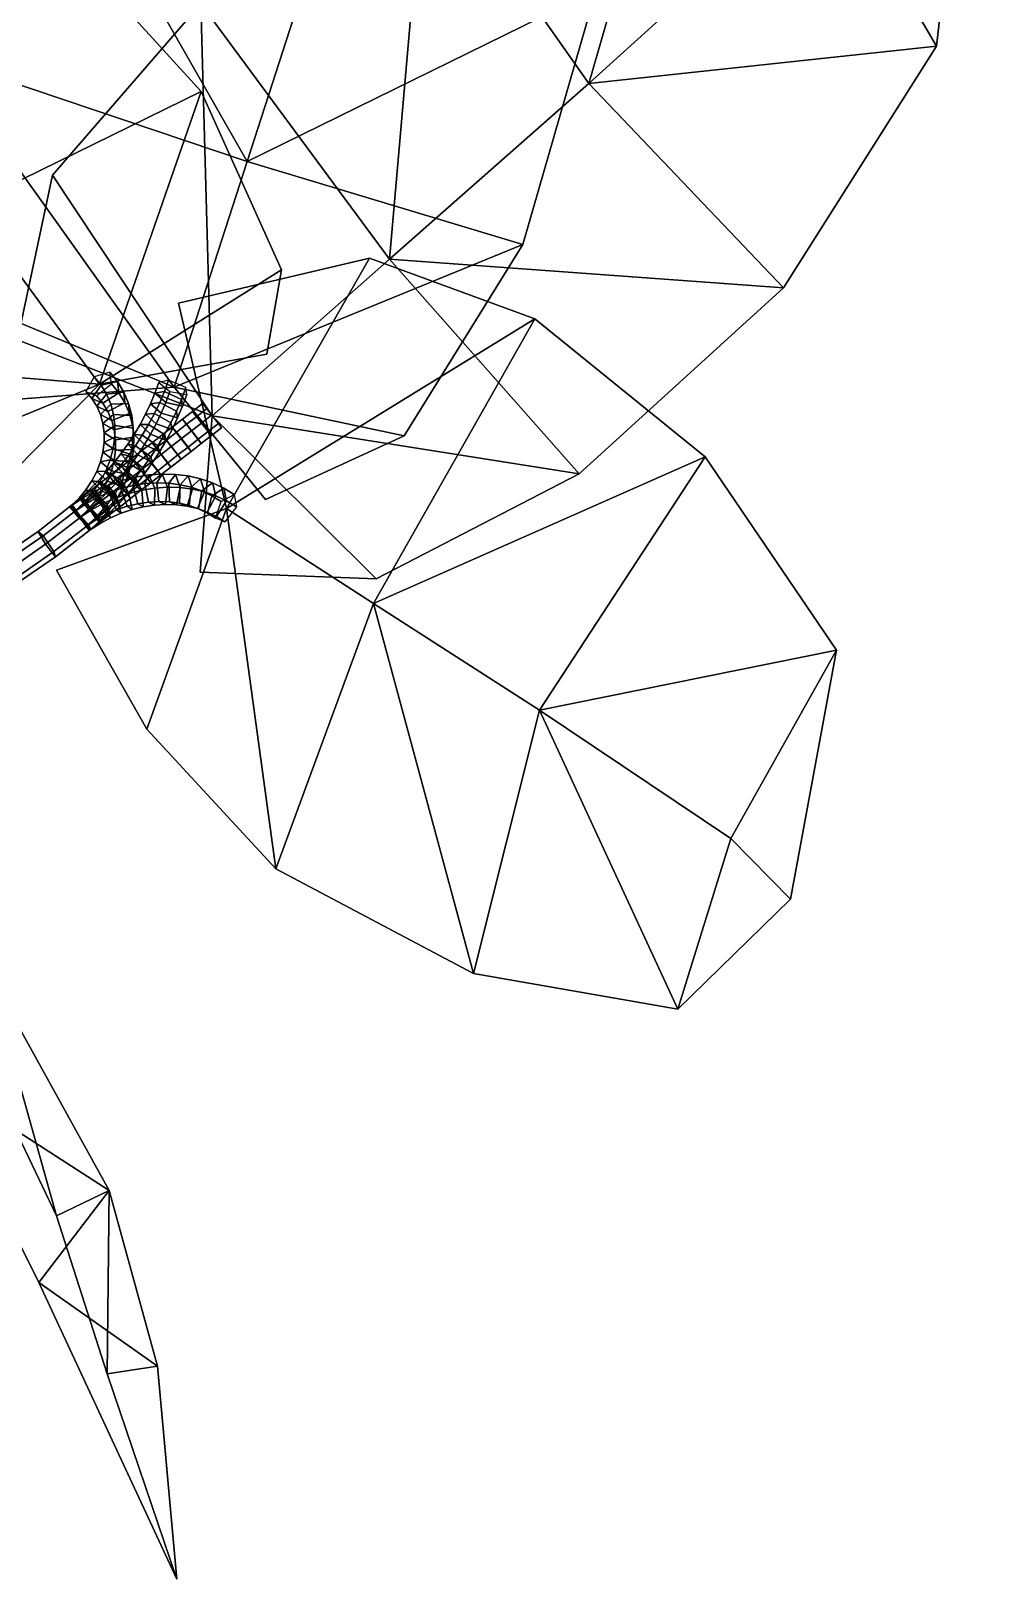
# Model space of a CAD drawing. Header units: metres. Extents: x -219 to 389, y -251 to 301.
# Drawn here: x 364.28 to 389.36, y -49.76 to -8.87 of the extents above; entities that cross this region are included whole.
import ezdxf

# ---------------------------------------------------------------- set-up
doc = ezdxf.new("R2010")
doc.units = ezdxf.units.M

msp = doc.modelspace()

# ---------------------------------------------------------------- linework, layer by layer
at = {"layer": 'Breeder_Leaf', "color": 3}
for points in [[(389.3643, 0.8427, 870.4603), (388.2139, -9.2702, 877.6021), (385.4088, -4.48, 876.1924)], [(389.3643, 0.8427, 870.4603), (385.4088, -4.48, 876.1924), (388.2139, -9.2702, 877.6021)], [(374.7008, -4.1042, 881.0441), (381.6323, -1.239, 879.3318), (379.0219, -10.2593, 878.2812)], [(374.7008, -4.1042, 881.0441), (379.0219, -10.2593, 878.2812), (381.6323, -1.239, 879.3318)], [(379.0219, -10.2593, 878.2812), (381.6323, -1.239, 879.3318), (385.4088, -4.48, 876.1924)], [(379.0219, -10.2593, 878.2812), (385.4088, -4.48, 876.1924), (381.6323, -1.239, 879.3318)], [(361.8578, -9.5795, 883.8286), (364.788, -3.1959, 885.4984), (369.9917, -12.3184, 882.4063)], [(361.8578, -9.5795, 883.8286), (369.9917, -12.3184, 882.4063), (364.788, -3.1959, 885.4984)], [(369.9917, -12.3184, 882.4063), (364.788, -3.1959, 885.4984), (372.1622, -5.6132, 883.5059)], [(369.9917, -12.3184, 882.4063), (372.1622, -5.6132, 883.5059), (364.788, -3.1959, 885.4984)], [(368.7729, -8.1516, 881.8209), (374.7008, -4.1042, 881.0441), (373.7526, -14.9043, 879.5214)], [(368.7729, -8.1516, 881.8209), (373.7526, -14.9043, 879.5214), (374.7008, -4.1042, 881.0441)], [(373.7526, -14.9043, 879.5214), (374.7008, -4.1042, 881.0441), (379.0219, -10.2593, 878.2812)], [(373.7526, -14.9043, 879.5214), (379.0219, -10.2593, 878.2812), (374.7008, -4.1042, 881.0441)], [(385.4088, -4.48, 876.1924), (388.2139, -9.2702, 877.6021), (379.0219, -10.2593, 878.2812)], [(385.4088, -4.48, 876.1924), (379.0219, -10.2593, 878.2812), (388.2139, -9.2702, 877.6021)], [(379.2148, -7.7895, 884.5974), (369.9917, -12.3184, 882.4063), (372.1622, -5.6132, 883.5059)], [(379.2148, -7.7895, 884.5974), (372.1622, -5.6132, 883.5059), (369.9917, -12.3184, 882.4063)], [(364.471, -5.7449, 891.5929), (362.6275, -13.4859, 884.7331), (358.7287, -8.1967, 887.5085)], [(364.471, -5.7449, 891.5929), (358.7287, -8.1967, 887.5085), (362.6275, -13.4859, 884.7331)], [(362.6275, -13.4859, 884.7331), (364.471, -5.7449, 891.5929), (368.7769, -10.4727, 888.0607)], [(362.6275, -13.4859, 884.7331), (368.7769, -10.4727, 888.0607), (364.471, -5.7449, 891.5929)], [(369.0703, -19.03619, 880.6406), (364.8528, -12.6846, 882.1663), (368.7729, -8.1516, 881.8209)], [(369.0703, -19.03619, 880.6406), (368.7729, -8.1516, 881.8209), (364.8528, -12.6846, 882.1663)], [(369.0703, -19.03619, 880.6406), (368.7729, -8.1516, 881.8209), (373.7526, -14.9043, 879.5214)], [(369.0703, -19.03619, 880.6406), (373.7526, -14.9043, 879.5214), (368.7729, -8.1516, 881.8209)], [(369.9917, -12.3184, 882.4063), (379.2148, -7.7895, 884.5974), (377.281, -14.5147, 882.4993)], [(369.9917, -12.3184, 882.4063), (377.281, -14.5147, 882.4993), (379.2148, -7.7895, 884.5974)], [(379.0219, -10.2593, 878.2812), (388.2139, -9.2702, 877.6021), (384.1736, -15.6547, 878.4175)], [(379.0219, -10.2593, 878.2812), (384.1736, -15.6547, 878.4175), (388.2139, -9.2702, 877.6021)], [(368.0618, -18.2849, 881.4448), (360.9296, -15.3184, 882.3327), (361.8578, -9.5795, 883.8286)], [(368.0618, -18.2849, 881.4448), (361.8578, -9.5795, 883.8286), (360.9296, -15.3184, 882.3327)], [(368.0618, -18.2849, 881.4448), (361.8578, -9.5795, 883.8286), (369.9917, -12.3184, 882.4063)], [(368.0618, -18.2849, 881.4448), (369.9917, -12.3184, 882.4063), (361.8578, -9.5795, 883.8286)], [(368.7769, -10.4727, 888.0607), (366.0936, -18.1988, 882.2789), (362.6275, -13.4859, 884.7331)], [(368.7769, -10.4727, 888.0607), (362.6275, -13.4859, 884.7331), (366.0936, -18.1988, 882.2789)], [(368.7769, -10.4727, 888.0607), (370.8983, -15.1785, 884.8254), (366.0936, -18.1988, 882.2789)], [(368.7769, -10.4727, 888.0607), (366.0936, -18.1988, 882.2789), (370.8983, -15.1785, 884.8254)], [(384.1736, -15.6547, 878.4175), (373.7526, -14.9043, 879.5214), (379.0219, -10.2593, 878.2812)], [(384.1736, -15.6547, 878.4175), (379.0219, -10.2593, 878.2812), (373.7526, -14.9043, 879.5214)], [(377.281, -14.5147, 882.4993), (368.0618, -18.2849, 881.4448), (369.9917, -12.3184, 882.4063)], [(377.281, -14.5147, 882.4993), (369.9917, -12.3184, 882.4063), (368.0618, -18.2849, 881.4448)], [(369.0703, -19.03619, 880.6406), (363.9277, -17.03213, 879.4249), (364.8528, -12.6846, 882.1663)], [(369.0703, -19.03619, 880.6406), (364.8528, -12.6846, 882.1663), (363.9277, -17.03213, 879.4249)], [(366.0936, -18.1988, 882.2789), (355.1775, -17.3129, 882.3802), (362.6275, -13.4859, 884.7331)], [(366.0936, -18.1988, 882.2789), (362.6275, -13.4859, 884.7331), (355.1775, -17.3129, 882.3802)], [(377.281, -14.5147, 882.4993), (374.1428, -19.568, 881.1852), (368.0618, -18.2849, 881.4448)], [(377.281, -14.5147, 882.4993), (368.0618, -18.2849, 881.4448), (374.1428, -19.568, 881.1852)], [(369.447, -21.4885, 879.1815), (368.1789, -16.06236, 878.239), (373.2285, -14.8706, 877.6456)], [(369.447, -21.4885, 879.1815), (373.2285, -14.8706, 877.6456), (368.1789, -16.06236, 878.239)], [(378.7718, -20.5663, 878.6754), (369.0703, -19.03619, 880.6406), (373.7526, -14.9043, 879.5214)], [(378.7718, -20.5663, 878.6754), (373.7526, -14.9043, 879.5214), (369.0703, -19.03619, 880.6406)], [(369.447, -21.4885, 879.1815), (373.2285, -14.8706, 877.6456), (377.594, -16.4733, 873.8498)], [(369.447, -21.4885, 879.1815), (377.594, -16.4733, 873.8498), (373.2285, -14.8706, 877.6456)], [(373.7526, -14.9043, 879.5214), (384.1736, -15.6547, 878.4175), (378.7718, -20.5663, 878.6754)], [(373.7526, -14.9043, 879.5214), (378.7718, -20.5663, 878.6754), (384.1736, -15.6547, 878.4175)], [(368.0618, -18.2849, 881.4448), (363.0223, -18.667, 878.9153), (360.9296, -15.3184, 882.3327)], [(368.0618, -18.2849, 881.4448), (360.9296, -15.3184, 882.3327), (363.0223, -18.667, 878.9153)], [(366.0936, -18.1988, 882.2789), (370.8983, -15.1785, 884.8254), (370.5153, -17.4099, 880.5599)], [(366.0936, -18.1988, 882.2789), (370.5153, -17.4099, 880.5599), (370.8983, -15.1785, 884.8254)], [(369.447, -21.4885, 879.1815), (377.594, -16.4733, 873.8498), (373.3357, -23.9945, 874.8403)], [(369.447, -21.4885, 879.1815), (373.3357, -23.9945, 874.8403), (377.594, -16.4733, 873.8498)], [(377.594, -16.4733, 873.8498), (382.0969, -20.1185, 869.5416), (373.3357, -23.9945, 874.8403)], [(377.594, -16.4733, 873.8498), (373.3357, -23.9945, 874.8403), (382.0969, -20.1185, 869.5416)], [(366.0936, -18.1988, 882.2789), (359.2294, -21.028, 879.9689), (355.1775, -17.3129, 882.3802)], [(366.0936, -18.1988, 882.2789), (355.1775, -17.3129, 882.3802), (359.2294, -21.028, 879.9689)], [(366.0936, -18.1988, 882.2789), (363.8584, -20.4774, 877.615), (359.2294, -21.028, 879.9689)], [(366.0936, -18.1988, 882.2789), (359.2294, -21.028, 879.9689), (363.8584, -20.4774, 877.615)], [(368.0618, -18.2849, 881.4448), (374.1428, -19.568, 881.1852), (370.4775, -21.2488, 878.5278)], [(368.0618, -18.2849, 881.4448), (370.4775, -21.2488, 878.5278), (374.1428, -19.568, 881.1852)], [(369.0703, -19.03619, 880.6406), (373.4062, -23.3397, 879.4692), (368.7508, -23.1662, 878.1973)], [(369.0703, -19.03619, 880.6406), (368.7508, -23.1662, 878.1973), (373.4062, -23.3397, 879.4692)], [(378.7718, -20.5663, 878.6754), (373.4062, -23.3397, 879.4692), (369.0703, -19.03619, 880.6406)], [(378.7718, -20.5663, 878.6754), (369.0703, -19.03619, 880.6406), (373.4062, -23.3397, 879.4692)], [(373.3357, -23.9945, 874.8403), (382.0969, -20.1185, 869.5416), (377.7207, -26.8158, 869.9729)], [(373.3357, -23.9945, 874.8403), (377.7207, -26.8158, 869.9729), (382.0969, -20.1185, 869.5416)], [(382.0969, -20.1185, 869.5416), (385.5718, -25.2296, 864.9601), (377.7207, -26.8158, 869.9729)], [(382.0969, -20.1185, 869.5416), (377.7207, -26.8158, 869.9729), (385.5718, -25.2296, 864.9601)], [(369.447, -21.4885, 879.1815), (367.3448, -27.3124, 879.778), (364.9563, -23.1155, 879.7437)], [(369.447, -21.4885, 879.1815), (364.9563, -23.1155, 879.7437), (367.3448, -27.3124, 879.778)], [(370.749, -30.9997, 876.3244), (367.3448, -27.3124, 879.778), (369.447, -21.4885, 879.1815)], [(370.749, -30.9997, 876.3244), (369.447, -21.4885, 879.1815), (367.3448, -27.3124, 879.778)], [(370.749, -30.9997, 876.3244), (369.447, -21.4885, 879.1815), (373.3357, -23.9945, 874.8403)], [(370.749, -30.9997, 876.3244), (373.3357, -23.9945, 874.8403), (369.447, -21.4885, 879.1815)], [(373.3357, -23.9945, 874.8403), (375.9774, -33.7698, 872.0396), (370.749, -30.9997, 876.3244)], [(373.3357, -23.9945, 874.8403), (370.749, -30.9997, 876.3244), (375.9774, -33.7698, 872.0396)], [(375.9774, -33.7698, 872.0396), (373.3357, -23.9945, 874.8403), (377.7207, -26.8158, 869.9729)], [(375.9774, -33.7698, 872.0396), (377.7207, -26.8158, 869.9729), (373.3357, -23.9945, 874.8403)], [(377.7207, -26.8158, 869.9729), (385.5718, -25.2296, 864.9601), (382.775, -30.2046, 863.5287)], [(377.7207, -26.8158, 869.9729), (382.775, -30.2046, 863.5287), (385.5718, -25.2296, 864.9601)], [(385.5718, -25.2296, 864.9601), (384.3528, -31.8062, 855.0565), (382.775, -30.2046, 863.5287)], [(385.5718, -25.2296, 864.9601), (382.775, -30.2046, 863.5287), (384.3528, -31.8062, 855.0565)], [(377.7207, -26.8158, 869.9729), (381.3751, -34.7115, 866.7737), (375.9774, -33.7698, 872.0396)], [(377.7207, -26.8158, 869.9729), (375.9774, -33.7698, 872.0396), (381.3751, -34.7115, 866.7737)], [(382.775, -30.2046, 863.5287), (381.3751, -34.7115, 866.7737), (377.7207, -26.8158, 869.9729)], [(382.775, -30.2046, 863.5287), (377.7207, -26.8158, 869.9729), (381.3751, -34.7115, 866.7737)], [(384.3528, -31.8062, 855.0565), (381.3751, -34.7115, 866.7737), (382.775, -30.2046, 863.5287)], [(384.3528, -31.8062, 855.0565), (382.775, -30.2046, 863.5287), (381.3751, -34.7115, 866.7737)]]:
    msp.add_3dface(points, dxfattribs=at)
at = {"layer": 'Breeder_Petiole', "color": 3}
for points in [[(366.5688, -18.1337, 881.9624), (366.3638, -17.8843, 882.1775), (365.9513, -18.0095, 881.9238), (366.1321, -18.2253, 881.7363)], [(366.6013, -18.4278, 882.3656), (366.4053, -18.1909, 882.5704), (366.3638, -17.8843, 882.1775), (366.5688, -18.1337, 881.9624)], [(366.1321, -18.2253, 881.7363), (365.9513, -18.0095, 881.9238), (365.7341, -18.3946, 882.1576), (365.8908, -18.5768, 881.9977)], [(365.8908, -18.5768, 881.9977), (365.7341, -18.3946, 882.1576), (366.0103, -18.511, 882.5579), (366.176, -18.7058, 882.3878)], [(366.2794, -18.4656, 881.5491), (366.1321, -18.2253, 881.7363), (365.8908, -18.5768, 881.9977), (366.019, -18.7802, 881.8378)], [(366.176, -18.7058, 882.3878), (366.0103, -18.511, 882.5579), (366.4053, -18.1909, 882.5704), (366.6013, -18.4278, 882.3656)], [(366.7351, -18.4109, 881.7479), (366.5688, -18.1337, 881.9624), (366.1321, -18.2253, 881.7363), (366.2794, -18.4656, 881.5491)], [(366.7605, -18.6912, 882.1614), (366.6013, -18.4278, 882.3656), (366.5688, -18.1337, 881.9624), (366.7351, -18.4109, 881.7479)], [(367.6836, -18.6892, 880.8675), (367.8088, -18.3939, 880.9749), (367.555, -18.4418, 881.4031), (367.4375, -18.7199, 881.3018)], [(367.8088, -18.3939, 880.9749), (367.9195, -18.09557, 881.0896), (367.6587, -18.161, 881.5114), (367.555, -18.4418, 881.4031)], [(367.555, -18.4418, 881.4031), (367.6587, -18.161, 881.5114), (367.9512, -18.3965, 881.8417), (367.8448, -18.6839, 881.731)], [(368.1249, -18.9185, 880.9207), (368.2579, -18.6059, 881.0341), (367.8088, -18.3939, 880.9749), (367.6836, -18.6892, 880.8675)], [(368.2579, -18.6059, 881.0341), (368.3756, -18.29, 881.1554), (367.9195, -18.09557, 881.0896), (367.8088, -18.3939, 880.9749)], [(367.8448, -18.6839, 881.731), (367.9512, -18.3965, 881.8417), (368.4009, -18.4775, 881.6183), (368.2858, -18.7868, 881.4995)], [(368.2858, -18.7868, 881.4995), (368.4009, -18.4775, 881.6183), (368.3756, -18.29, 881.1554), (368.2579, -18.6059, 881.0341)], [(366.019, -18.7802, 881.8378), (365.8908, -18.5768, 881.9977), (366.176, -18.7058, 882.3878), (366.3113, -18.9229, 882.2178)], [(366.391, -18.7266, 881.3652), (366.2794, -18.4656, 881.5491), (366.019, -18.7802, 881.8378), (366.1169, -19.00162, 881.6806)], [(366.1169, -19.00162, 881.6806), (366.019, -18.7802, 881.8378), (366.3113, -18.9229, 882.2178), (366.4142, -19.1591, 882.0505)], [(366.4651, -19.00468, 881.1873), (366.391, -18.7266, 881.3652), (366.1169, -19.00162, 881.6806), (366.1829, -19.2377, 881.5282)], [(366.3113, -18.9229, 882.2178), (366.176, -18.7058, 882.3878), (366.6013, -18.4278, 882.3656), (366.7605, -18.6912, 882.1614)], [(366.8603, -18.7117, 881.5374), (366.7351, -18.4109, 881.7479), (366.2794, -18.4656, 881.5491), (366.391, -18.7266, 881.3652)], [(366.4142, -19.1591, 882.0505), (366.3113, -18.9229, 882.2178), (366.7605, -18.6912, 882.1614), (366.8806, -18.9772, 881.9608)], [(366.9425, -19.03158, 881.3339), (366.8603, -18.7117, 881.5374), (366.391, -18.7266, 881.3652), (366.4651, -19.00468, 881.1873)], [(366.8806, -18.9772, 881.9608), (366.7605, -18.6912, 882.1614), (366.7351, -18.4109, 881.7479), (366.8603, -18.7117, 881.5374)], [(366.9598, -19.2815, 881.7668), (366.8806, -18.9772, 881.9608), (366.8603, -18.7117, 881.5374), (366.9425, -19.03158, 881.3339)], [(367.5441, -18.9808, 880.7678), (367.6836, -18.6892, 880.8675), (367.4375, -18.7199, 881.3018), (367.3066, -18.9945, 881.2078)], [(367.3066, -18.9945, 881.2078), (367.4375, -18.7199, 881.3018), (367.7244, -18.9684, 881.6275), (367.5903, -19.2494, 881.5314)], [(367.4375, -18.7199, 881.3018), (367.555, -18.4418, 881.4031), (367.8448, -18.6839, 881.731), (367.7244, -18.9684, 881.6275)], [(367.9768, -19.2271, 880.8154), (368.1249, -18.9185, 880.9207), (367.6836, -18.6892, 880.8675), (367.5441, -18.9808, 880.7678)], [(367.7244, -18.9684, 881.6275), (367.8448, -18.6839, 881.731), (368.2858, -18.7868, 881.4995), (368.1557, -19.09305, 881.3884)], [(368.1557, -19.09305, 881.3884), (368.2858, -18.7868, 881.4995), (368.2579, -18.6059, 881.0341), (368.1249, -18.9185, 880.9207)], [(368.6609, -19.05434, 880.2817), (368.9281, -18.8468, 880.2854), (368.8168, -18.7119, 880.754), (368.5497, -18.9195, 880.7503)], [(368.5497, -18.9195, 880.7503), (368.8168, -18.7119, 880.754), (369.0535, -19.02218, 881.0669), (368.7864, -19.2297, 881.0632)], [(366.1829, -19.2377, 881.5282), (366.1169, -19.00162, 881.6806), (366.4142, -19.1591, 882.0505), (366.4833, -19.4108, 881.8887)], [(366.5007, -19.2953, 881.018), (366.4651, -19.00468, 881.1873), (366.1829, -19.2377, 881.5282), (366.2162, -19.485, 881.383)], [(366.4833, -19.4108, 881.8887), (366.4142, -19.1591, 882.0505), (366.8806, -18.9772, 881.9608), (366.9598, -19.2815, 881.7668)], [(366.9805, -19.3657, 881.1405), (366.9425, -19.03158, 881.3339), (366.4651, -19.00468, 881.1873), (366.5007, -19.2953, 881.018)], [(366.9969, -19.5994, 881.5823), (366.9598, -19.2815, 881.7668), (366.9425, -19.03158, 881.3339), (366.9805, -19.3657, 881.1405)], [(367.3907, -19.2681, 880.6761), (367.5441, -18.9808, 880.7678), (367.3066, -18.9945, 881.2078), (367.1626, -19.265, 881.1212)], [(367.1626, -19.265, 881.1212), (367.3066, -18.9945, 881.2078), (367.5903, -19.2494, 881.5314), (367.4428, -19.5261, 881.4429)], [(367.8139, -19.5311, 880.7184), (367.9768, -19.2271, 880.8154), (367.5441, -18.9808, 880.7678), (367.3907, -19.2681, 880.6761)], [(367.5903, -19.2494, 881.5314), (367.7244, -18.9684, 881.6275), (368.1557, -19.09305, 881.3884), (368.0108, -19.3953, 881.2852)], [(368.0108, -19.3953, 881.2852), (368.1557, -19.09305, 881.3884), (368.1249, -18.9185, 880.9207), (367.9768, -19.2271, 880.8154)], [(368.1267, -19.4694, 880.2742), (368.3938, -19.2618, 880.278), (368.2826, -19.127, 880.7466), (368.0155, -19.3346, 880.7429)], [(368.0155, -19.3346, 880.7429), (368.2826, -19.127, 880.7466), (368.5193, -19.4372, 881.0594), (368.2522, -19.6448, 881.0557)], [(368.3938, -19.2618, 880.278), (368.6609, -19.05434, 880.2817), (368.5497, -18.9195, 880.7503), (368.2826, -19.127, 880.7466)], [(368.2826, -19.127, 880.7466), (368.5497, -18.9195, 880.7503), (368.7864, -19.2297, 881.0632), (368.5193, -19.4372, 881.0594)], [(368.7003, -19.6566, 880.2969), (368.9674, -19.4491, 880.3006), (368.6609, -19.05434, 880.2817), (368.3938, -19.2618, 880.278)], [(368.9674, -19.4491, 880.3006), (369.2346, -19.2415, 880.3043), (368.9281, -18.8468, 880.2854), (368.6609, -19.05434, 880.2817)], [(368.7864, -19.2297, 881.0632), (369.0535, -19.02218, 881.0669), (369.3156, -19.3544, 880.7847), (369.0485, -19.5619, 880.781)], [(366.4547, -19.8973, 880.7154), (366.4972, -19.5944, 880.8599), (366.2161, -19.7397, 881.2472), (366.1827, -19.9981, 881.1228)], [(366.2162, -19.485, 881.383), (366.1829, -19.2377, 881.5282), (366.4833, -19.4108, 881.8887), (366.5175, -19.6743, 881.7345)], [(366.4972, -19.5944, 880.8599), (366.5007, -19.2953, 881.018), (366.2162, -19.485, 881.383), (366.2161, -19.7397, 881.2472)], [(366.2161, -19.7397, 881.2472), (366.2162, -19.485, 881.383), (366.5175, -19.6743, 881.7345), (366.5161, -19.9455, 881.5904)], [(366.9221, -20.05651, 880.7955), (366.9736, -19.709, 880.9601), (366.4972, -19.5944, 880.8599), (366.4547, -19.8973, 880.7154)], [(366.5175, -19.6743, 881.7345), (366.4833, -19.4108, 881.8887), (366.9598, -19.2815, 881.7668), (366.9969, -19.5994, 881.5823)], [(366.9736, -19.709, 880.9601), (366.9805, -19.3657, 881.1405), (366.5007, -19.2953, 881.018), (366.4972, -19.5944, 880.8599)], [(366.5161, -19.9455, 881.5904), (366.5175, -19.6743, 881.7345), (366.9969, -19.5994, 881.5823), (366.9913, -19.9263, 881.4103)], [(367.0436, -19.8265, 880.5173), (367.2237, -19.5502, 880.5925), (367.0059, -19.5307, 881.0424), (366.8368, -19.7909, 880.9713)], [(366.8368, -19.7909, 880.9713), (367.0059, -19.5307, 881.0424), (367.2823, -19.7979, 881.3622), (367.1091, -20.06417, 881.2896)], [(366.9913, -19.9263, 881.4103), (366.9969, -19.5994, 881.5823), (366.9805, -19.3657, 881.1405), (366.9736, -19.709, 880.9601)], [(367.2237, -19.5502, 880.5925), (367.3907, -19.2681, 880.6761), (367.1626, -19.265, 881.1212), (367.0059, -19.5307, 881.0424)], [(367.0059, -19.5307, 881.0424), (367.1626, -19.265, 881.1212), (367.4428, -19.5261, 881.4429), (367.2823, -19.7979, 881.3622)], [(367.4457, -20.122, 880.5508), (367.6368, -19.8296, 880.6302), (367.2237, -19.5502, 880.5925), (367.0436, -19.8265, 880.5173)], [(367.6368, -19.8296, 880.6302), (367.8139, -19.5311, 880.7184), (367.3907, -19.2681, 880.6761), (367.2237, -19.5502, 880.5925)], [(367.2823, -19.7979, 881.3622), (367.4428, -19.5261, 881.4429), (367.8514, -19.693, 881.1902), (367.6781, -19.9854, 881.1037)], [(367.4428, -19.5261, 881.4429), (367.5903, -19.2494, 881.5314), (368.0108, -19.3953, 881.2852), (367.8514, -19.693, 881.1902)], [(367.5925, -19.8845, 880.2668), (367.8596, -19.6769, 880.2705), (367.7484, -19.5421, 880.7391), (367.4812, -19.7497, 880.7354)], [(367.4812, -19.7497, 880.7354), (367.7484, -19.5421, 880.7391), (367.985, -19.8523, 881.052), (367.7179, -20.05992, 881.0483)], [(367.6781, -19.9854, 881.1037), (367.8514, -19.693, 881.1902), (367.8139, -19.5311, 880.7184), (367.6368, -19.8296, 880.6302)], [(367.8596, -19.6769, 880.2705), (368.1267, -19.4694, 880.2742), (368.0155, -19.3346, 880.7429), (367.7484, -19.5421, 880.7391)], [(367.7484, -19.5421, 880.7391), (368.0155, -19.3346, 880.7429), (368.2522, -19.6448, 881.0557), (367.985, -19.8523, 881.052)], [(367.8514, -19.693, 881.1902), (368.0108, -19.3953, 881.2852), (367.9768, -19.2271, 880.8154), (367.8139, -19.5311, 880.7184)], [(368.1661, -20.07176, 880.2894), (368.4332, -19.8642, 880.2932), (368.1267, -19.4694, 880.2742), (367.8596, -19.6769, 880.2705)], [(368.4332, -19.8642, 880.2932), (368.7003, -19.6566, 880.2969), (368.3938, -19.2618, 880.278), (368.1267, -19.4694, 880.2742)], [(368.2522, -19.6448, 881.0557), (368.5193, -19.4372, 881.0594), (368.7813, -19.7695, 880.7773), (368.5142, -19.977, 880.7736)], [(368.5193, -19.4372, 881.0594), (368.7864, -19.2297, 881.0632), (369.0485, -19.5619, 880.781), (368.7813, -19.7695, 880.7773)], [(368.7813, -19.7695, 880.7773), (369.0485, -19.5619, 880.781), (368.9674, -19.4491, 880.3006), (368.7003, -19.6566, 880.2969)], [(369.0485, -19.5619, 880.781), (369.3156, -19.3544, 880.7847), (369.2346, -19.2415, 880.3043), (368.9674, -19.4491, 880.3006)], [(366.3739, -20.1995, 880.5866), (366.4547, -19.8973, 880.7154), (366.1827, -19.9981, 881.1228), (366.1165, -20.2562, 881.0117)], [(366.1165, -20.2562, 881.0117), (366.1827, -19.9981, 881.1228), (366.4793, -20.2205, 881.4585), (366.4077, -20.495, 881.3408)], [(366.1827, -19.9981, 881.1228), (366.2161, -19.7397, 881.2472), (366.5161, -19.9455, 881.5904), (366.4793, -20.2205, 881.4585)], [(366.8266, -20.4028, 880.649), (366.9221, -20.05651, 880.7955), (366.4547, -19.8973, 880.7154), (366.3739, -20.1995, 880.5866)], [(366.4793, -20.2205, 881.4585), (366.5161, -19.9455, 881.5904), (366.9913, -19.9263, 881.4103), (366.9432, -20.2571, 881.2532)], [(366.8509, -20.09638, 880.4506), (367.0436, -19.8265, 880.5173), (366.8368, -19.7909, 880.9713), (366.6557, -20.04515, 880.9082)], [(366.6557, -20.04515, 880.9082), (366.8368, -19.7909, 880.9713), (367.1091, -20.06417, 881.2896), (366.9237, -20.3242, 881.2252)], [(367.2413, -20.4075, 880.4804), (367.4457, -20.122, 880.5508), (367.0436, -19.8265, 880.5173), (366.8509, -20.09638, 880.4506)], [(366.9432, -20.2571, 881.2532), (366.9913, -19.9263, 881.4103), (366.9736, -19.709, 880.9601), (366.9221, -20.05651, 880.7955)], [(367.0582, -20.2996, 880.2593), (367.3253, -20.09208, 880.2631), (367.2141, -19.9572, 880.7317), (366.947, -20.1648, 880.728)], [(366.947, -20.1648, 880.728), (367.2141, -19.9572, 880.7317), (367.4508, -20.2674, 881.0446), (367.1837, -20.475, 881.0408)], [(367.1091, -20.06417, 881.2896), (367.2823, -19.7979, 881.3622), (367.6781, -19.9854, 881.1037), (367.4911, -20.2718, 881.0258)], [(367.3253, -20.09208, 880.2631), (367.5925, -19.8845, 880.2668), (367.4812, -19.7497, 880.7354), (367.2141, -19.9572, 880.7317)], [(367.2141, -19.9572, 880.7317), (367.4812, -19.7497, 880.7354), (367.7179, -20.05992, 881.0483), (367.4508, -20.2674, 881.0446)], [(367.6318, -20.4868, 880.282), (367.899, -20.2793, 880.2857), (367.5925, -19.8845, 880.2668), (367.3253, -20.09208, 880.2631)], [(367.4911, -20.2718, 881.0258), (367.6781, -19.9854, 881.1037), (367.6368, -19.8296, 880.6302), (367.4457, -20.122, 880.5508)], [(367.899, -20.2793, 880.2857), (368.1661, -20.07176, 880.2894), (367.8596, -19.6769, 880.2705), (367.5925, -19.8845, 880.2668)], [(367.7179, -20.05992, 881.0483), (367.985, -19.8523, 881.052), (368.2471, -20.1846, 880.7698), (367.98, -20.3921, 880.7661)], [(367.985, -19.8523, 881.052), (368.2522, -19.6448, 881.0557), (368.5142, -19.977, 880.7736), (368.2471, -20.1846, 880.7698)], [(368.2471, -20.1846, 880.7698), (368.5142, -19.977, 880.7736), (368.4332, -19.8642, 880.2932), (368.1661, -20.07176, 880.2894)], [(368.5142, -19.977, 880.7736), (368.7813, -19.7695, 880.7773), (368.7003, -19.6566, 880.2969), (368.4332, -19.8642, 880.2932)], [(366.2559, -20.4964, 880.4755), (366.3739, -20.1995, 880.5866), (366.1165, -20.2562, 881.0117), (366.0184, -20.5101, 880.9155)], [(366.0184, -20.5101, 880.9155), (366.1165, -20.2562, 881.0117), (366.4077, -20.495, 881.3408), (366.3022, -20.765, 881.2391)], [(366.6886, -20.7427, 880.5231), (366.8266, -20.4028, 880.649), (366.3739, -20.1995, 880.5866), (366.2559, -20.4964, 880.4755)], [(366.4291, -20.6141, 880.3434), (366.6458, -20.3591, 880.3926), (366.4631, -20.2926, 880.8534), (366.2594, -20.5329, 880.8068)], [(366.2594, -20.5329, 880.8068), (366.4631, -20.2926, 880.8534), (366.7264, -20.5774, 881.1692), (366.5179, -20.8231, 881.1216)], [(366.4077, -20.495, 881.3408), (366.4793, -20.2205, 881.4585), (366.9432, -20.2571, 881.2532), (366.8531, -20.587, 881.1133)], [(366.524, -20.7147, 880.2519), (366.7911, -20.5071, 880.2556), (366.6799, -20.3723, 880.7242), (366.4128, -20.5799, 880.7205)], [(366.4128, -20.5799, 880.7205), (366.6799, -20.3723, 880.7242), (366.9166, -20.6825, 881.0371), (366.6494, -20.8901, 881.0334)], [(366.794, -20.9553, 880.3675), (367.0238, -20.6855, 880.4193), (366.6458, -20.3591, 880.3926), (366.4291, -20.6141, 880.3434)], [(366.6458, -20.3591, 880.3926), (366.8509, -20.09638, 880.4506), (366.6557, -20.04515, 880.9082), (366.4631, -20.2926, 880.8534)], [(366.4631, -20.2926, 880.8534), (366.6557, -20.04515, 880.9082), (366.9237, -20.3242, 881.2252), (366.7264, -20.5774, 881.1692)], [(367.0238, -20.6855, 880.4193), (367.2413, -20.4075, 880.4804), (366.8509, -20.09638, 880.4506), (366.6458, -20.3591, 880.3926)], [(366.7911, -20.5071, 880.2556), (367.0582, -20.2996, 880.2593), (366.947, -20.1648, 880.728), (366.6799, -20.3723, 880.7242)], [(366.6799, -20.3723, 880.7242), (366.947, -20.1648, 880.728), (367.1837, -20.475, 881.0408), (366.9166, -20.6825, 881.0371)], [(366.7226, -20.9109, 880.9929), (366.8531, -20.587, 881.1133), (366.8266, -20.4028, 880.649), (366.6886, -20.7427, 880.5231)], [(366.7264, -20.5774, 881.1692), (366.9237, -20.3242, 881.2252), (367.291, -20.5515, 880.9568), (367.0782, -20.8238, 880.8969)], [(367.0976, -20.9019, 880.2745), (367.3647, -20.6944, 880.2783), (367.0582, -20.2996, 880.2593), (366.7911, -20.5071, 880.2556)], [(366.8531, -20.587, 881.1133), (366.9432, -20.2571, 881.2532), (366.9221, -20.05651, 880.7955), (366.8266, -20.4028, 880.649)], [(366.9237, -20.3242, 881.2252), (367.1091, -20.06417, 881.2896), (367.4911, -20.2718, 881.0258), (367.291, -20.5515, 880.9568)], [(367.0782, -20.8238, 880.8969), (367.291, -20.5515, 880.9568), (367.2413, -20.4075, 880.4804), (367.0238, -20.6855, 880.4193)], [(367.3647, -20.6944, 880.2783), (367.6318, -20.4868, 880.282), (367.3253, -20.09208, 880.2631), (367.0582, -20.2996, 880.2593)], [(367.1837, -20.475, 881.0408), (367.4508, -20.2674, 881.0446), (367.7129, -20.5997, 880.7624), (367.4457, -20.8072, 880.7587)], [(367.291, -20.5515, 880.9568), (367.4911, -20.2718, 881.0258), (367.4457, -20.122, 880.5508), (367.2413, -20.4075, 880.4804)], [(367.4508, -20.2674, 881.0446), (367.7179, -20.05992, 881.0483), (367.98, -20.3921, 880.7661), (367.7129, -20.5997, 880.7624)], [(367.7129, -20.5997, 880.7624), (367.98, -20.3921, 880.7661), (367.899, -20.2793, 880.2857), (367.6318, -20.4868, 880.282)], [(367.98, -20.3921, 880.7661), (368.2471, -20.1846, 880.7698), (368.1661, -20.07176, 880.2894), (367.899, -20.2793, 880.2857)], [(365.916, -21.05684, 880.3128), (366.1025, -20.7836, 880.3838), (365.89, -20.7561, 880.8358), (365.7333, -20.9903, 880.7736)], [(365.7333, -20.9903, 880.7736), (365.89, -20.7561, 880.8358), (366.1645, -21.02634, 881.1548), (365.9966, -21.2751, 881.0894)], [(365.9625, -21.09855, 880.272), (366.2011, -20.8608, 880.3032), (366.0452, -20.7653, 880.7687), (365.8209, -20.9893, 880.7391)], [(365.8209, -20.9893, 880.7391), (366.0452, -20.7653, 880.7687), (366.2986, -21.06091, 881.0827), (366.0689, -21.29, 881.0525)], [(365.9897, -21.1298, 880.2444), (366.2569, -20.9222, 880.2482), (366.1456, -20.7874, 880.7168), (365.8785, -20.9949, 880.7131)], [(365.8785, -20.9949, 880.7131), (366.1456, -20.7874, 880.7168), (366.3823, -21.09765, 881.0297), (366.1152, -21.3051, 881.0259)], [(366.1025, -20.7836, 880.3838), (366.2559, -20.4964, 880.4755), (366.0184, -20.5101, 880.9155), (365.89, -20.7561, 880.8358)], [(365.89, -20.7561, 880.8358), (366.0184, -20.5101, 880.9155), (366.3022, -20.765, 881.2391), (366.1645, -21.02634, 881.1548)], [(366.294, -21.3832, 880.3395), (366.5102, -21.07121, 880.4194), (366.1025, -20.7836, 880.3838), (365.916, -21.05684, 880.3128)], [(366.2011, -20.8608, 880.3032), (366.4291, -20.6141, 880.3434), (366.2594, -20.5329, 880.8068), (366.0452, -20.7653, 880.7687)], [(366.0452, -20.7653, 880.7687), (366.2594, -20.5329, 880.8068), (366.5179, -20.8231, 881.1216), (366.2986, -21.06091, 881.0827)], [(366.5102, -21.07121, 880.4194), (366.6886, -20.7427, 880.5231), (366.2559, -20.4964, 880.4755), (366.1025, -20.7836, 880.3838)], [(366.2569, -20.9222, 880.2482), (366.524, -20.7147, 880.2519), (366.4128, -20.5799, 880.7205), (366.1456, -20.7874, 880.7168)], [(366.1456, -20.7874, 880.7168), (366.4128, -20.5799, 880.7205), (366.6494, -20.8901, 881.0334), (366.3823, -21.09765, 881.0297)], [(366.1645, -21.02634, 881.1548), (366.3022, -20.765, 881.2391), (366.7226, -20.9109, 880.9929), (366.5535, -21.224, 880.8936)], [(366.5523, -21.2162, 880.3251), (366.794, -20.9553, 880.3675), (366.4291, -20.6141, 880.3434), (366.2011, -20.8608, 880.3032)], [(366.5634, -21.317, 880.2671), (366.8305, -21.1094, 880.2708), (366.524, -20.7147, 880.2519), (366.2569, -20.9222, 880.2482)], [(366.2986, -21.06091, 881.0827), (366.5179, -20.8231, 881.1216), (366.8533, -21.08816, 880.846), (366.6167, -21.3437, 880.8044)], [(366.3022, -20.765, 881.2391), (366.4077, -20.495, 881.3408), (366.8531, -20.587, 881.1133), (366.7226, -20.9109, 880.9929)], [(366.3406, -21.06511, 880.1384), (366.6541, -20.9579, 880.0699), (366.6812, -20.7481, 880.5231), (366.3313, -20.8695, 880.5986)], [(366.3313, -20.8695, 880.5986), (366.6812, -20.7481, 880.5231), (366.8664, -21.08626, 880.8417), (366.53, -21.2023, 880.9146)], [(366.5535, -21.224, 880.8936), (366.7226, -20.9109, 880.9929), (366.6886, -20.7427, 880.5231), (366.5102, -21.07121, 880.4194)], [(366.5179, -20.8231, 881.1216), (366.7264, -20.5774, 881.1692), (367.0782, -20.8238, 880.8969), (366.8533, -21.08816, 880.846)], [(366.8305, -21.1094, 880.2708), (367.0976, -20.9019, 880.2745), (366.7911, -20.5071, 880.2556), (366.524, -20.7147, 880.2519)], [(366.6494, -20.8901, 881.0334), (366.9166, -20.6825, 881.0371), (367.1786, -21.0148, 880.7549), (366.9115, -21.2223, 880.7512)], [(366.6541, -20.9579, 880.0699), (366.9718, -20.879, 879.9847), (367.0361, -20.6582, 880.4289), (366.6812, -20.7481, 880.5231)], [(366.6812, -20.7481, 880.5231), (367.0361, -20.6582, 880.4289), (367.2074, -21.00052, 880.7509), (366.8664, -21.08626, 880.8417)], [(366.8533, -21.08816, 880.846), (367.0782, -20.8238, 880.8969), (367.0238, -20.6855, 880.4193), (366.794, -20.9553, 880.3675)], [(366.9166, -20.6825, 881.0371), (367.1837, -20.475, 881.0408), (367.4457, -20.8072, 880.7587), (367.1786, -21.0148, 880.7549)], [(366.9718, -20.879, 879.9847), (367.2908, -20.8292, 879.8835), (367.3925, -20.6009, 880.3167), (367.0361, -20.6582, 880.4289)], [(367.1028, -21.3598, 880.0281), (367.3842, -21.3175, 879.9379), (367.2908, -20.8292, 879.8835), (366.9718, -20.879, 879.9847)], [(367.0361, -20.6582, 880.4289), (367.3925, -20.6009, 880.3167), (367.5499, -20.9459, 880.6428), (367.2074, -21.00052, 880.7509)], [(367.1786, -21.0148, 880.7549), (367.4457, -20.8072, 880.7587), (367.3647, -20.6944, 880.2783), (367.0976, -20.9019, 880.2745)], [(367.2908, -20.8292, 879.8835), (367.6078, -20.809, 879.7673), (367.747, -20.5765, 880.1877), (367.3925, -20.6009, 880.3167)], [(367.3842, -21.3175, 879.9379), (367.6638, -21.3014, 879.8345), (367.6078, -20.809, 879.7673), (367.2908, -20.8292, 879.8835)], [(367.4457, -20.8072, 880.7587), (367.7129, -20.5997, 880.7624), (367.6318, -20.4868, 880.282), (367.3647, -20.6944, 880.2783)], [(367.3925, -20.6009, 880.3167), (367.747, -20.5765, 880.1877), (367.8904, -20.9231, 880.5186), (367.5499, -20.9459, 880.6428)], [(367.6078, -20.809, 879.7673), (367.92, -20.8185, 879.6373), (368.0962, -20.5854, 880.0432), (367.747, -20.5765, 880.1877)], [(367.6638, -21.3014, 879.8345), (367.9389, -21.3116, 879.7189), (367.92, -20.8185, 879.6373), (367.6078, -20.809, 879.7673)], [(367.747, -20.5765, 880.1877), (368.0962, -20.5854, 880.0432), (368.2258, -20.9322, 880.3794), (367.8904, -20.9231, 880.5186)], [(367.92, -20.8185, 879.6373), (368.2242, -20.8577, 879.4946), (368.4367, -20.6274, 879.8844), (368.0962, -20.5854, 880.0432)], [(367.9389, -21.3116, 879.7189), (368.2069, -21.3479, 879.5922), (368.2242, -20.8577, 879.4946), (367.92, -20.8185, 879.6373)], [(368.0962, -20.5854, 880.0432), (368.4367, -20.6274, 879.8844), (368.5527, -20.9732, 880.2266), (368.2258, -20.9322, 880.3794)], [(368.2242, -20.8577, 879.4946), (368.5175, -20.9261, 879.3406), (368.7652, -20.7022, 879.713), (368.4367, -20.6274, 879.8844)], [(368.4367, -20.6274, 879.8844), (368.7652, -20.7022, 879.713), (368.8681, -21.04563, 880.0617), (368.5527, -20.9732, 880.2266)], [(368.5175, -20.9261, 879.3406), (368.7971, -21.0232, 879.1768), (369.0786, -20.809, 879.5305), (368.7652, -20.7022, 879.713)], [(368.7652, -20.7022, 879.713), (369.0786, -20.809, 879.5305), (369.1689, -21.1488, 879.8862), (368.8681, -21.04563, 880.0617)], [(368.7971, -21.0232, 879.1768), (369.0604, -21.1479, 879.0049), (369.3737, -20.9468, 879.3388), (369.0786, -20.809, 879.5305)], [(369.0786, -20.809, 879.5305), (369.3737, -20.9468, 879.3388), (369.4522, -21.2817, 879.7018), (369.1689, -21.1488, 879.8862)], [(365.4555, -21.5449, 880.237), (365.6993, -21.3118, 880.2636), (365.5504, -21.2094, 880.73), (365.3067, -21.4425, 880.7034)], [(365.3067, -21.4425, 880.7034), (365.5504, -21.2094, 880.73), (365.8011, -21.5076, 881.0437), (365.5574, -21.7406, 881.0171)], [(365.4555, -21.5449, 880.237), (365.7137, -21.3267, 880.2499), (365.5871, -21.2044, 880.718), (365.3288, -21.4226, 880.7051)], [(365.3288, -21.4226, 880.7051), (365.5871, -21.2044, 880.718), (365.8295, -21.51, 881.0311), (365.5713, -21.7281, 881.0182)], [(365.4555, -21.5449, 880.237), (365.7226, -21.3373, 880.2407), (365.6114, -21.2025, 880.7094), (365.3443, -21.41, 880.7056)], [(365.3443, -21.41, 880.7056), (365.6114, -21.2025, 880.7094), (365.8481, -21.5127, 881.0222), (365.581, -21.7202, 881.0185)], [(365.4555, -21.5449, 880.237), (365.7384, -21.36, 880.2223), (365.6595, -21.2021, 880.6902), (365.3766, -21.3869, 880.705)], [(365.3766, -21.3869, 880.705), (365.6595, -21.2021, 880.6902), (365.8842, -21.5209, 881.0034), (365.6013, -21.7057, 881.0181)], [(365.6993, -21.3118, 880.2636), (365.916, -21.05684, 880.3128), (365.7333, -20.9903, 880.7736), (365.5504, -21.2094, 880.73)], [(365.5504, -21.2094, 880.73), (365.7333, -20.9903, 880.7736), (365.9966, -21.2751, 881.0894), (365.8011, -21.5076, 881.0437)], [(365.7137, -21.3267, 880.2499), (365.9625, -21.09855, 880.272), (365.8209, -20.9893, 880.7391), (365.5871, -21.2044, 880.718)], [(365.5871, -21.2044, 880.718), (365.8209, -20.9893, 880.7391), (366.0689, -21.29, 881.0525), (365.8295, -21.51, 881.0311)], [(365.7226, -21.3373, 880.2407), (365.9897, -21.1298, 880.2444), (365.8785, -20.9949, 880.7131), (365.6114, -21.2025, 880.7094)], [(365.6114, -21.2025, 880.7094), (365.8785, -20.9949, 880.7131), (366.1152, -21.3051, 881.0259), (365.8481, -21.5127, 881.0222)], [(365.7384, -21.36, 880.2223), (366.0344, -21.1995, 880.1893), (365.9896, -21.02132, 880.6545), (365.6595, -21.2021, 880.6902)], [(365.6595, -21.2021, 880.6902), (365.9896, -21.02132, 880.6545), (366.2015, -21.3477, 880.9686), (365.8842, -21.5209, 881.0034)], [(366.0434, -21.6742, 880.2847), (366.294, -21.3832, 880.3395), (365.916, -21.05684, 880.3128), (365.6993, -21.3118, 880.2636)], [(366.0357, -21.709, 880.2693), (366.2993, -21.4676, 880.2924), (365.9625, -21.09855, 880.272), (365.7137, -21.3267, 880.2499)], [(366.0291, -21.7321, 880.2596), (366.2962, -21.5245, 880.2634), (365.9897, -21.1298, 880.2444), (365.7226, -21.3373, 880.2407)], [(366.0125, -21.7778, 880.2418), (366.2744, -21.6377, 880.2117), (366.0344, -21.1995, 880.1893), (365.7384, -21.36, 880.2223)], [(366.2993, -21.4676, 880.2924), (366.5523, -21.2162, 880.3251), (366.2011, -20.8608, 880.3032), (365.9625, -21.09855, 880.272)], [(366.0344, -21.1995, 880.1893), (366.3406, -21.06511, 880.1384), (366.3313, -20.8695, 880.5986), (365.9896, -21.02132, 880.6545)], [(365.9896, -21.02132, 880.6545), (366.3313, -20.8695, 880.5986), (366.53, -21.2023, 880.9146), (366.2015, -21.3477, 880.9686)], [(366.2962, -21.5245, 880.2634), (366.5634, -21.317, 880.2671), (366.2569, -20.9222, 880.2482), (365.9897, -21.1298, 880.2444)], [(365.9966, -21.2751, 881.0894), (366.1645, -21.02634, 881.1548), (366.5535, -21.224, 880.8936), (366.3484, -21.5215, 880.8171)], [(366.2744, -21.6377, 880.2117), (366.5452, -21.5206, 880.1656), (366.3406, -21.06511, 880.1384), (366.0344, -21.1995, 880.1893)], [(366.0689, -21.29, 881.0525), (366.2986, -21.06091, 881.0827), (366.6167, -21.3437, 880.8044), (366.3691, -21.5901, 880.7723)], [(366.1152, -21.3051, 881.0259), (366.3823, -21.09765, 881.0297), (366.6444, -21.4299, 880.7475), (366.3773, -21.6374, 880.7438)], [(366.2015, -21.3477, 880.9686), (366.53, -21.2023, 880.9146), (366.6642, -21.6108, 880.643), (366.3802, -21.7344, 880.6909)], [(366.3484, -21.5215, 880.8171), (366.5535, -21.224, 880.8936), (366.5102, -21.07121, 880.4194), (366.294, -21.3832, 880.3395)], [(366.3691, -21.5901, 880.7723), (366.6167, -21.3437, 880.8044), (366.5523, -21.2162, 880.3251), (366.2993, -21.4676, 880.2924)], [(366.5452, -21.5206, 880.1656), (366.8222, -21.4277, 880.1042), (366.6541, -20.9579, 880.0699), (366.3406, -21.06511, 880.1384)], [(366.3823, -21.09765, 881.0297), (366.6494, -20.8901, 881.0334), (366.9115, -21.2223, 880.7512), (366.6444, -21.4299, 880.7475)], [(366.53, -21.2023, 880.9146), (366.8664, -21.08626, 880.8417), (366.9548, -21.5126, 880.579), (366.6642, -21.6108, 880.643)], [(366.6167, -21.3437, 880.8044), (366.8533, -21.08816, 880.846), (366.794, -20.9553, 880.3675), (366.5523, -21.2162, 880.3251)], [(366.6444, -21.4299, 880.7475), (366.9115, -21.2223, 880.7512), (366.8305, -21.1094, 880.2708), (366.5634, -21.317, 880.2671)], [(366.8222, -21.4277, 880.1042), (367.1028, -21.3598, 880.0281), (366.9718, -20.879, 879.9847), (366.6541, -20.9579, 880.0699)], [(366.9115, -21.2223, 880.7512), (367.1786, -21.0148, 880.7549), (367.0976, -20.9019, 880.2745), (366.8305, -21.1094, 880.2708)], [(366.8664, -21.08626, 880.8417), (367.2074, -21.00052, 880.7509), (367.2492, -21.4406, 880.4995), (366.9548, -21.5126, 880.579)], [(367.2074, -21.00052, 880.7509), (367.5499, -20.9459, 880.6428), (367.5446, -21.3955, 880.4052), (367.2492, -21.4406, 880.4995)], [(367.5499, -20.9459, 880.6428), (367.8904, -20.9231, 880.5186), (367.8382, -21.3779, 880.2969), (367.5446, -21.3955, 880.4052)], [(367.8904, -20.9231, 880.5186), (368.2258, -20.9322, 880.3794), (368.1271, -21.3878, 880.176), (367.8382, -21.3779, 880.2969)], [(368.2258, -20.9322, 880.3794), (368.5527, -20.9732, 880.2266), (368.4086, -21.4252, 880.0433), (368.1271, -21.3878, 880.176)], [(368.2069, -21.3479, 879.5922), (368.465, -21.41, 879.4557), (368.5175, -20.9261, 879.3406), (368.2242, -20.8577, 879.4946)], [(368.5527, -20.9732, 880.2266), (368.8681, -21.04563, 880.0617), (368.6798, -21.4896, 879.9003), (368.4086, -21.4252, 880.0433)], [(368.465, -21.41, 879.4557), (368.7109, -21.4973, 879.3107), (368.7971, -21.0232, 879.1768), (368.5175, -20.9261, 879.3406)], [(368.8681, -21.04563, 880.0617), (369.1689, -21.1488, 879.8862), (368.9383, -21.5806, 879.7483), (368.6798, -21.4896, 879.9003)], [(368.7109, -21.4973, 879.3107), (368.9422, -21.609, 879.1585), (369.0604, -21.1479, 879.0049), (368.7971, -21.0232, 879.1768)], [(369.1689, -21.1488, 879.8862), (369.4522, -21.2817, 879.7018), (369.1815, -21.6971, 879.5887), (368.9383, -21.5806, 879.7483)], [(368.9422, -21.609, 879.1585), (369.1567, -21.744, 879.0006), (369.3047, -21.2991, 878.8264), (369.0604, -21.1479, 879.0049)], [(369.0604, -21.1479, 879.0049), (369.3047, -21.2991, 878.8264), (369.648, -21.1143, 879.1396), (369.3737, -20.9468, 879.3388)], [(369.3737, -20.9468, 879.3388), (369.648, -21.1143, 879.1396), (369.7153, -21.4431, 879.5104), (369.4522, -21.2817, 879.7018)], [(364.6018, -22.2096, 880.2269), (365.4555, -21.5449, 880.237), (365.3443, -21.41, 880.7056), (364.4675, -22.09184, 880.694)], [(364.4675, -22.09184, 880.694), (365.3443, -21.41, 880.7056), (365.581, -21.7202, 881.0185), (364.6665, -22.4296, 881.0045)], [(364.8852, -22.6214, 880.2443), (365.762, -21.9396, 880.2559), (365.4555, -21.5449, 880.237), (364.6018, -22.2096, 880.2269)], [(365.7996, -21.9072, 880.2581), (366.0434, -21.6742, 880.2847), (365.6993, -21.3118, 880.2636), (365.4555, -21.5449, 880.237)], [(365.7774, -21.9271, 880.2564), (366.0357, -21.709, 880.2693), (365.7137, -21.3267, 880.2499), (365.4555, -21.5449, 880.237)], [(365.762, -21.9396, 880.2559), (366.0291, -21.7321, 880.2596), (365.7226, -21.3373, 880.2407), (365.4555, -21.5449, 880.237)], [(365.7296, -21.9627, 880.2565), (366.0125, -21.7778, 880.2418), (365.7384, -21.36, 880.2223), (365.4555, -21.5449, 880.237)], [(365.5574, -21.7406, 881.0171), (365.8011, -21.5076, 881.0437), (366.1104, -21.7991, 880.7643), (365.8666, -22.03219, 880.7377)], [(365.5713, -21.7281, 881.0182), (365.8295, -21.51, 881.0311), (366.111, -21.8265, 880.7495), (365.8527, -22.04468, 880.7366)], [(365.581, -21.7202, 881.0185), (365.8481, -21.5127, 881.0222), (366.1101, -21.8449, 880.7401), (365.843, -22.05253, 880.7363)], [(365.6013, -21.7057, 881.0181), (365.8842, -21.5209, 881.0034), (366.1056, -21.8821, 880.722), (365.8227, -22.06703, 880.7368)], [(365.8011, -21.5076, 881.0437), (365.9966, -21.2751, 881.0894), (366.3484, -21.5215, 880.8171), (366.1104, -21.7991, 880.7643)], [(365.8295, -21.51, 881.0311), (366.0689, -21.29, 881.0525), (366.3691, -21.5901, 880.7723), (366.111, -21.8265, 880.7495)], [(365.8481, -21.5127, 881.0222), (366.1152, -21.3051, 881.0259), (366.3773, -21.6374, 880.7438), (366.1101, -21.8449, 880.7401)], [(365.8842, -21.5209, 881.0034), (366.2015, -21.3477, 880.9686), (366.3802, -21.7344, 880.6909), (366.1056, -21.8821, 880.722)], [(366.1056, -21.8821, 880.722), (366.3802, -21.7344, 880.6909), (366.2744, -21.6377, 880.2117), (366.0125, -21.7778, 880.2418)], [(366.1101, -21.8449, 880.7401), (366.3773, -21.6374, 880.7438), (366.2962, -21.5245, 880.2634), (366.0291, -21.7321, 880.2596)], [(366.111, -21.8265, 880.7495), (366.3691, -21.5901, 880.7723), (366.2993, -21.4676, 880.2924), (366.0357, -21.709, 880.2693)], [(366.1104, -21.7991, 880.7643), (366.3484, -21.5215, 880.8171), (366.294, -21.3832, 880.3395), (366.0434, -21.6742, 880.2847)], [(366.3802, -21.7344, 880.6909), (366.6642, -21.6108, 880.643), (366.5452, -21.5206, 880.1656), (366.2744, -21.6377, 880.2117)], [(366.3773, -21.6374, 880.7438), (366.6444, -21.4299, 880.7475), (366.5634, -21.317, 880.2671), (366.2962, -21.5245, 880.2634)], [(366.6642, -21.6108, 880.643), (366.9548, -21.5126, 880.579), (366.8222, -21.4277, 880.1042), (366.5452, -21.5206, 880.1656)], [(366.9548, -21.5126, 880.579), (367.2492, -21.4406, 880.4995), (367.1028, -21.3598, 880.0281), (366.8222, -21.4277, 880.1042)], [(367.2492, -21.4406, 880.4995), (367.5446, -21.3955, 880.4052), (367.3842, -21.3175, 879.9379), (367.1028, -21.3598, 880.0281)], [(367.5446, -21.3955, 880.4052), (367.8382, -21.3779, 880.2969), (367.6638, -21.3014, 879.8345), (367.3842, -21.3175, 879.9379)], [(367.8382, -21.3779, 880.2969), (368.1271, -21.3878, 880.176), (367.9389, -21.3116, 879.7189), (367.6638, -21.3014, 879.8345)], [(368.1271, -21.3878, 880.176), (368.4086, -21.4252, 880.0433), (368.2069, -21.3479, 879.5922), (367.9389, -21.3116, 879.7189)], [(368.4086, -21.4252, 880.0433), (368.6798, -21.4896, 879.9003), (368.465, -21.41, 879.4557), (368.2069, -21.3479, 879.5922)], [(368.6798, -21.4896, 879.9003), (368.9383, -21.5806, 879.7483), (368.7109, -21.4973, 879.3107), (368.465, -21.41, 879.4557)], [(368.9383, -21.5806, 879.7483), (369.1815, -21.6971, 879.5887), (368.9422, -21.609, 879.1585), (368.7109, -21.4973, 879.3107)], [(369.1815, -21.6971, 879.5887), (369.4071, -21.8382, 879.4232), (369.1567, -21.744, 879.0006), (368.9422, -21.609, 879.1585)], [(369.4522, -21.2817, 879.7018), (369.7153, -21.4431, 879.5104), (369.4071, -21.8382, 879.4232), (369.1815, -21.6971, 879.5887)], [(364.6665, -22.4296, 881.0045), (365.581, -21.7202, 881.0185), (365.843, -22.05253, 880.7363), (364.9286, -22.7619, 880.7224)], [(364.9286, -22.7619, 880.7224), (365.843, -22.05253, 880.7363), (365.762, -21.9396, 880.2559), (364.8852, -22.6214, 880.2443)], [(365.8227, -22.06703, 880.7368), (366.1056, -21.8821, 880.722), (366.0125, -21.7778, 880.2418), (365.7296, -21.9627, 880.2565)], [(365.843, -22.05253, 880.7363), (366.1101, -21.8449, 880.7401), (366.0291, -21.7321, 880.2596), (365.762, -21.9396, 880.2559)], [(365.8527, -22.04468, 880.7366), (366.111, -21.8265, 880.7495), (366.0357, -21.709, 880.2693), (365.7774, -21.9271, 880.2564)], [(365.8666, -22.03219, 880.7377), (366.1104, -21.7991, 880.7643), (366.0434, -21.6742, 880.2847), (365.7996, -21.9072, 880.2581)], [(363.7168, -22.8242, 880.1286), (364.6018, -22.2096, 880.2269), (364.4675, -22.09184, 880.694), (363.5585, -22.722, 880.5919)], [(363.5585, -22.722, 880.5919), (364.4675, -22.09184, 880.694), (364.6665, -22.4296, 881.0045), (363.7187, -23.08525, 880.8961)], [(363.9763, -23.2516, 880.1422), (364.8852, -22.6214, 880.2443), (364.6018, -22.2096, 880.2269), (363.7168, -22.8242, 880.1286)], [(363.7187, -23.08525, 880.8961), (364.6665, -22.4296, 881.0045), (364.9286, -22.7619, 880.7224), (363.9808, -23.4175, 880.614)], [(363.9808, -23.4175, 880.614), (364.9286, -22.7619, 880.7224), (364.8852, -22.6214, 880.2443), (363.9763, -23.2516, 880.1422)]]:
    msp.add_3dface(points, dxfattribs=at)
at = {"layer": 'Breeder_Stipule', "color": 3}
for points in [[(363.1337, -33.6978, 878.0312), (361.806, -36.5743, 871.8484), (366.3477, -39.498, 873.8769)], [(363.1337, -33.6978, 878.0312), (366.3477, -39.498, 873.8769), (361.806, -36.5743, 871.8484)], [(363.1337, -33.6978, 878.0312), (364.9543, -40.1667, 879.1422), (363.1007, -36.2989, 882.7056)], [(363.1337, -33.6978, 878.0312), (363.1007, -36.2989, 882.7056), (364.9543, -40.1667, 879.1422)], [(366.3477, -39.498, 873.8769), (364.9543, -40.1667, 879.1422), (363.1337, -33.6978, 878.0312)], [(366.3477, -39.498, 873.8769), (363.1337, -33.6978, 878.0312), (364.9543, -40.1667, 879.1422)], [(366.3477, -39.498, 873.8769), (361.806, -36.5743, 871.8484), (364.4849, -41.9296, 869.752)], [(366.3477, -39.498, 873.8769), (364.4849, -41.9296, 869.752), (361.806, -36.5743, 871.8484)], [(366.3477, -39.498, 873.8769), (364.4849, -41.9296, 869.752), (367.6287, -44.1434, 870.8662)], [(366.3477, -39.498, 873.8769), (367.6287, -44.1434, 870.8662), (364.4849, -41.9296, 869.752)], [(366.2935, -44.3408, 875.0798), (364.9543, -40.1667, 879.1422), (366.3477, -39.498, 873.8769)], [(366.2935, -44.3408, 875.0798), (366.3477, -39.498, 873.8769), (364.9543, -40.1667, 879.1422)], [(366.2935, -44.3408, 875.0798), (366.3477, -39.498, 873.8769), (367.6287, -44.1434, 870.8662)], [(366.2935, -44.3408, 875.0798), (367.6287, -44.1434, 870.8662), (366.3477, -39.498, 873.8769)], [(367.6287, -44.1434, 870.8662), (364.4849, -41.9296, 869.752), (368.1393, -49.7626, 867.843)], [(367.6287, -44.1434, 870.8662), (368.1393, -49.7626, 867.843), (364.4849, -41.9296, 869.752)], [(366.2935, -44.3408, 875.0798), (367.6287, -44.1434, 870.8662), (368.1393, -49.7626, 867.843)], [(366.2935, -44.3408, 875.0798), (368.1393, -49.7626, 867.843), (367.6287, -44.1434, 870.8662)]]:
    msp.add_3dface(points, dxfattribs=at)

doc.saveas('drawing.dxf')
